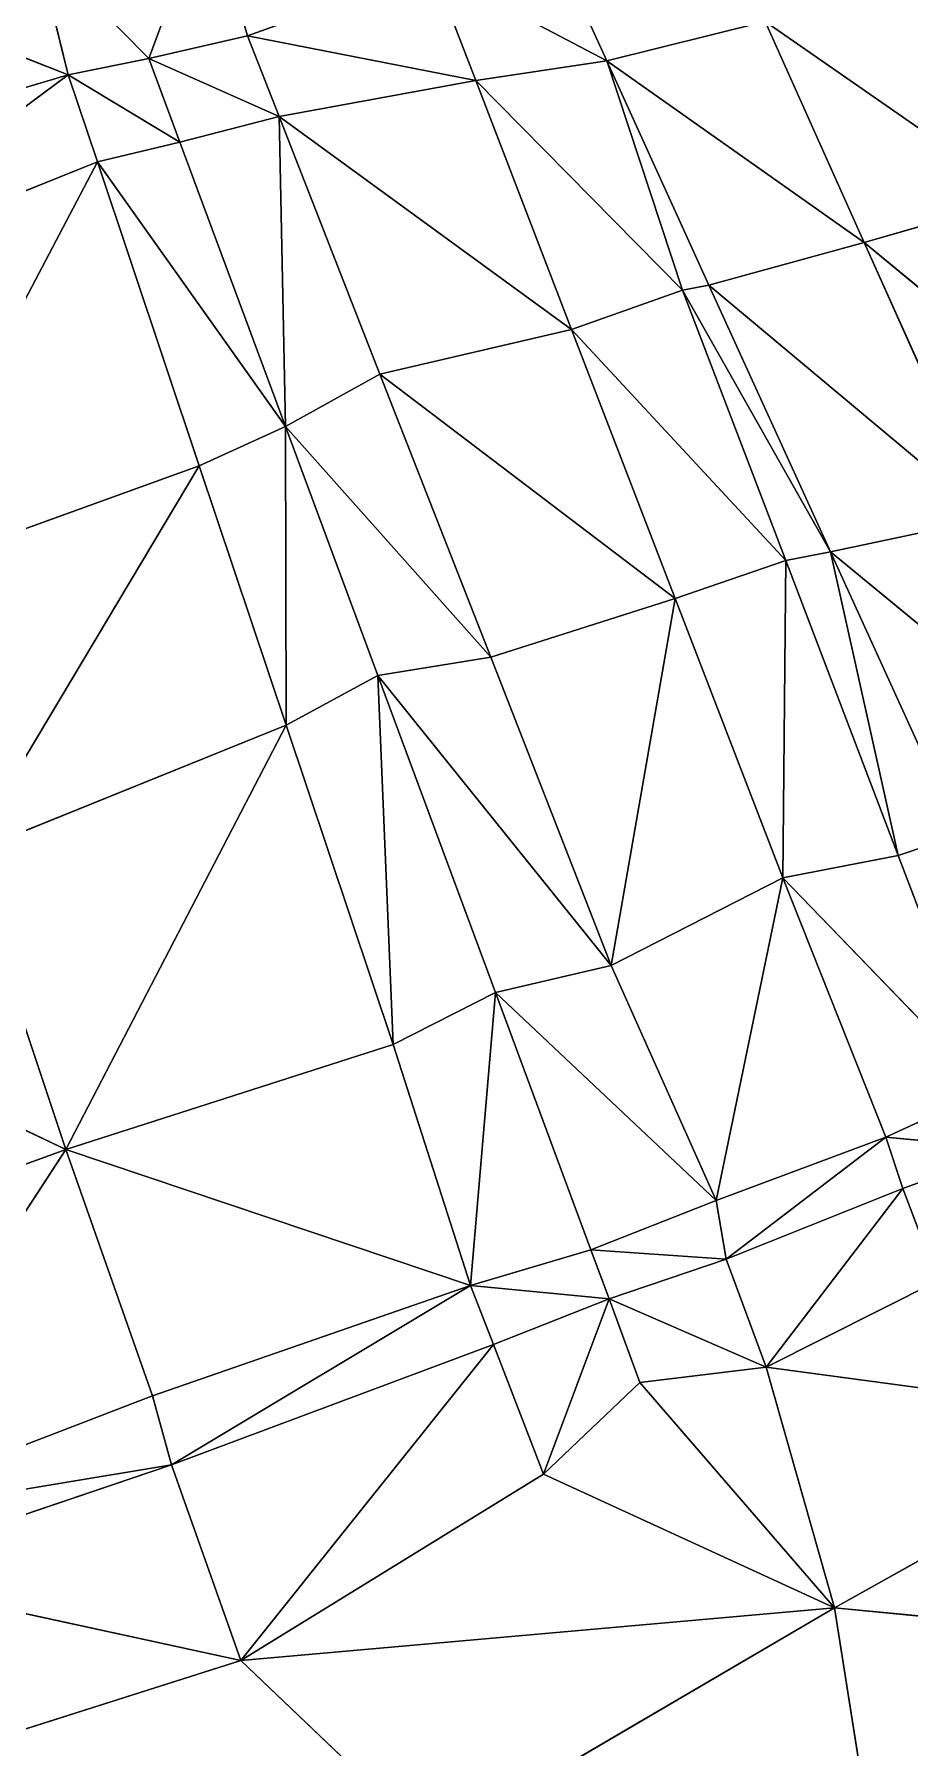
# Model space of a CAD drawing. Header units: metres. Extents: x 0 to 613718, y 0 to 269741.
# Drawn here: x 613026.8 to 613179.7, y 267275.9 to 267575.1 of the extents above; entities that cross this region are included whole.
import ezdxf

# ---------------------------------------------------------------- set-up
doc = ezdxf.new("R2010")
doc.units = ezdxf.units.M
doc.layers.get('0').update_dxf_attribs({"color": 13, "true_color": 0xff5454})

# ---------------------------------------------------------------- blocks, each defined once
blk = doc.blocks.new('Group1_1')
for p, q in [((613046.77, 267570.83, 245.71), (613057.05, 267598.57, 245.75)), ((613057.05, 267598.57, 245.75), (613064.02, 267574.76, 245.72)), ((613116.12, 267593.78, 245.75), (613126.76, 267570.42, 245.71)), ((613046.77, 267570.83, 245.71), (613027.01, 267590.87, 245.73)), ((613027.01, 267590.87, 245.73), (613032.71, 267567.98, 245.71)), ((613064.02, 267574.76, 245.72), (613096.37, 267586.4, 245.74)), ((613096.37, 267586.4, 245.74), (613103.86, 267566.98, 245.71)), ((613126.76, 267570.42, 245.71), (613096.37, 267586.4, 245.74)), ((613032.71, 267567.98, 245.71), (612998.98, 267581.18, 245.71)), ((613126.76, 267570.42, 245.71), (613154.44, 267577.26, 245.72)), ((613154.44, 267577.26, 245.72), (613198.79, 267546.5, 245.73)), ((613154.44, 267577.26, 245.72), (613171.73, 267538.71, 245.71)), ((613064.02, 267574.76, 245.72), (613046.77, 267570.83, 245.71)), ((613069.51, 267560.72, 245.7), (613064.02, 267574.76, 245.72)), ((613103.86, 267566.98, 245.71), (613064.02, 267574.76, 245.72)), ((613032.71, 267567.98, 245.71), (613046.77, 267570.83, 245.71)), ((613046.77, 267570.83, 245.71), (613069.51, 267560.72, 245.7)), ((613046.77, 267570.83, 245.71), (613052.19, 267556.23, 245.69)), ((613126.76, 267570.42, 245.71), (613103.86, 267566.98, 245.71)), ((613126.76, 267570.42, 245.71), (613144.6, 267531.27, 245.7)), ((613171.73, 267538.71, 245.71), (613126.76, 267570.42, 245.71)), ((613140.01, 267530.39, 245.7), (613126.76, 267570.42, 245.71)), ((613032.71, 267567.98, 245.71), (612975.21, 267550.92, 245.68)), ((613032.71, 267567.98, 245.71), (612982.07, 267530.42, 245.66)), ((613037.8, 267552.77, 245.68), (613032.71, 267567.98, 245.71)), ((613052.19, 267556.23, 245.69), (613032.71, 267567.98, 245.71)), ((613069.51, 267560.72, 245.7), (613103.86, 267566.98, 245.71)), ((613103.86, 267566.98, 245.71), (613140.01, 267530.39, 245.7)), ((613103.86, 267566.98, 245.71), (613120.62, 267523.5, 245.69)), ((613069.51, 267560.72, 245.7), (613052.19, 267556.23, 245.69)), ((613069.51, 267560.72, 245.7), (613087.13, 267515.72, 245.68)), ((613120.62, 267523.5, 245.69), (613069.51, 267560.72, 245.7)), ((613070.62, 267506.59, 245.67), (613069.51, 267560.72, 245.7)), ((613037.8, 267552.77, 245.68), (613052.19, 267556.23, 245.69)), ((613052.19, 267556.23, 245.69), (613070.62, 267506.59, 245.67)), ((612982.07, 267530.42, 245.66), (613037.8, 267552.77, 245.68)), ((613037.8, 267552.77, 245.68), (612999.15, 267479.36, 245.65)), ((613055.59, 267499.69, 245.67), (613037.8, 267552.77, 245.68)), ((613070.62, 267506.59, 245.67), (613037.8, 267552.77, 245.68)), ((613171.73, 267538.71, 245.71), (613198.79, 267546.5, 245.73)), ((613144.6, 267531.27, 245.7), (613171.73, 267538.71, 245.71)), ((613171.73, 267538.71, 245.71), (613193.34, 267490.51, 245.71)), ((613220.44, 267498.4, 245.73), (613171.73, 267538.71, 245.71)), ((613140.01, 267530.39, 245.7), (613144.6, 267531.27, 245.7)), ((613144.6, 267531.27, 245.7), (613193.34, 267490.51, 245.71)), ((613144.6, 267531.27, 245.7), (613165.81, 267484.71, 245.7)), ((613120.62, 267523.5, 245.69), (613140.01, 267530.39, 245.7)), ((613140.01, 267530.39, 245.7), (613165.81, 267484.71, 245.7)), ((613140.01, 267530.39, 245.7), (613158.03, 267483.17, 245.7)), ((613087.13, 267515.72, 245.68), (613120.62, 267523.5, 245.69)), ((613138.73, 267476.53, 245.69), (613120.62, 267523.5, 245.69)), ((613120.62, 267523.5, 245.69), (613158.03, 267483.17, 245.7)), ((613087.13, 267515.72, 245.68), (613070.62, 267506.59, 245.67)), ((613106.48, 267466.28, 245.68), (613087.13, 267515.72, 245.68)), ((613087.13, 267515.72, 245.68), (613138.73, 267476.53, 245.69)), ((613055.59, 267499.69, 245.67), (613070.62, 267506.59, 245.67)), ((613070.62, 267506.59, 245.67), (613106.48, 267466.28, 245.68)), ((613086.76, 267463.09, 245.68), (613070.62, 267506.59, 245.67)), ((613070.62, 267506.59, 245.67), (613070.76, 267454.4, 245.67)), ((612999.15, 267479.36, 245.65), (613055.59, 267499.69, 245.67)), ((613055.59, 267499.69, 245.67), (613015.03, 267431.92, 245.65)), ((613070.76, 267454.4, 245.67), (613055.59, 267499.69, 245.67)), ((613165.81, 267484.71, 245.7), (613193.34, 267490.51, 245.71)), ((613165.81, 267484.71, 245.7), (613158.03, 267483.17, 245.7)), ((613165.81, 267484.71, 245.7), (613188.34, 267435.26, 245.72)), ((613213.57, 267445.39, 245.72), (613165.81, 267484.71, 245.7)), ((613177.68, 267431.69, 245.72), (613165.81, 267484.71, 245.7)), ((613158.03, 267483.17, 245.7), (613138.73, 267476.53, 245.69)), ((613158.03, 267483.17, 245.7), (613157.52, 267427.78, 245.71)), ((613158.03, 267483.17, 245.7), (613177.68, 267431.69, 245.72)), ((613138.73, 267476.53, 245.69), (613106.48, 267466.28, 245.68)), ((613138.73, 267476.53, 245.69), (613127.54, 267412.45, 245.71)), ((613157.52, 267427.78, 245.71), (613138.73, 267476.53, 245.69)), ((613106.48, 267466.28, 245.68), (613086.76, 267463.09, 245.68)), ((613127.54, 267412.45, 245.71), (613106.48, 267466.28, 245.68)), ((613070.76, 267454.4, 245.67), (613086.76, 267463.09, 245.68)), ((613107.32, 267407.72, 245.7), (613086.76, 267463.09, 245.68)), ((613086.76, 267463.09, 245.68), (613089.44, 267398.68, 245.71)), ((613086.76, 267463.09, 245.68), (613127.54, 267412.45, 245.71)), ((613070.76, 267454.4, 245.67), (613015.03, 267431.92, 245.65)), ((613032.29, 267380.34, 245.7), (613070.76, 267454.4, 245.67)), ((613070.76, 267454.4, 245.67), (613089.44, 267398.68, 245.71)), ((613188.34, 267435.26, 245.72), (613177.68, 267431.69, 245.72)), ((613015.03, 267431.92, 245.65), (613032.29, 267380.34, 245.7)), ((613177.68, 267431.69, 245.72), (613157.52, 267427.78, 245.71)), ((613193.32, 267390.71, 245.83), (613177.68, 267431.69, 245.72)), ((613127.54, 267412.45, 245.71), (613157.52, 267427.78, 245.71)), ((613157.52, 267427.78, 245.71), (613145.89, 267371.4, 245.82)), ((613175.5, 267382.5, 245.83), (613157.52, 267427.78, 245.71)), ((613157.52, 267427.78, 245.71), (613193.32, 267390.71, 245.83)), ((613032.29, 267380.34, 245.7), (612957.37, 267415.85, 245.64)), ((613127.54, 267412.45, 245.71), (613107.32, 267407.72, 245.7)), ((613145.89, 267371.4, 245.82), (613127.54, 267412.45, 245.71)), ((613089.44, 267398.68, 245.71), (613107.32, 267407.72, 245.7)), ((613107.32, 267407.72, 245.7), (613102.95, 267356.59, 245.83)), ((613123.99, 267362.81, 245.83), (613107.32, 267407.72, 245.7)), ((613107.32, 267407.72, 245.7), (613145.89, 267371.4, 245.82)), ((613032.29, 267380.34, 245.7), (613089.44, 267398.68, 245.71)), ((613102.95, 267356.59, 245.83), (613089.44, 267398.68, 245.71)), ((613175.5, 267382.5, 245.83), (613193.32, 267390.71, 245.83)), ((613145.89, 267371.4, 245.82), (613175.5, 267382.5, 245.83)), ((613175.5, 267382.5, 245.83), (613147.61, 267361.19, 245.93)), ((613178.45, 267373.5, 245.94), (613175.5, 267382.5, 245.83)), ((613197.26, 267380.4, 245.96), (613175.5, 267382.5, 245.83)), ((612976.01, 267359.9, 245.71), (613032.29, 267380.34, 245.7)), ((613032.29, 267380.34, 245.7), (612989.69, 267315.14, 245.84)), ((613047.44, 267337.35, 245.83), (613032.29, 267380.34, 245.7)), ((613102.95, 267356.59, 245.83), (613032.29, 267380.34, 245.7)), ((613197.26, 267380.4, 245.96), (613178.45, 267373.5, 245.94)), ((613178.45, 267373.5, 245.94), (613147.61, 267361.19, 245.93)), ((613178.45, 267373.5, 245.94), (613154.57, 267342.3, 246.12)), ((613184.61, 267357.41, 246.13), (613178.45, 267373.5, 245.94)), ((613145.89, 267371.4, 245.82), (613123.99, 267362.81, 245.83)), ((613147.61, 267361.19, 245.93), (613145.89, 267371.4, 245.82)), ((613102.95, 267356.59, 245.83), (613123.99, 267362.81, 245.83)), ((613123.99, 267362.81, 245.83), (613147.61, 267361.19, 245.93)), ((613127.16, 267354.28, 245.92), (613123.99, 267362.81, 245.83)), ((613147.61, 267361.19, 245.93), (613127.16, 267354.28, 245.92)), ((613154.57, 267342.3, 246.12), (613147.61, 267361.19, 245.93)), ((613102.95, 267356.59, 245.83), (613047.44, 267337.35, 245.83)), ((613102.95, 267356.59, 245.83), (613050.71, 267325.26, 245.92)), ((613107, 267346.27, 245.93), (613102.95, 267356.59, 245.83)), ((613102.95, 267356.59, 245.83), (613127.16, 267354.28, 245.92)), ((613154.57, 267342.3, 246.12), (613184.61, 267357.41, 246.13)), ((613107, 267346.27, 245.93), (613127.16, 267354.28, 245.92)), ((613127.16, 267354.28, 245.92), (613115.7, 267323.67, 246.12)), ((613127.16, 267354.28, 245.92), (613154.57, 267342.3, 246.12)), ((613127.16, 267354.28, 245.92), (613132.53, 267339.67, 246.06)), ((613050.71, 267325.26, 245.92), (613107, 267346.27, 245.93)), ((613107, 267346.27, 245.93), (613062.85, 267291.11, 246.13)), ((613115.7, 267323.67, 246.12), (613107, 267346.27, 245.93)), ((613132.53, 267339.67, 246.06), (613154.57, 267342.3, 246.12)), ((613154.57, 267342.3, 246.12), (613166.56, 267300.33, 246.46)), ((613224.82, 267332.88, 246.56), (613154.57, 267342.3, 246.12)), ((613047.44, 267337.35, 245.83), (612989.69, 267315.14, 245.84)), ((613050.71, 267325.26, 245.92), (613047.44, 267337.35, 245.83)), ((613132.53, 267339.67, 246.06), (613115.7, 267323.67, 246.12)), ((613166.56, 267300.33, 246.46), (613132.53, 267339.67, 246.06)), ((613166.56, 267300.33, 246.46), (613224.82, 267332.88, 246.56)), ((613050.71, 267325.26, 245.92), (612989.69, 267315.14, 245.84)), ((612993.93, 267306.08, 245.9), (613050.71, 267325.26, 245.92)), ((613062.85, 267291.11, 246.13), (613050.71, 267325.26, 245.92)), ((613115.7, 267323.67, 246.12), (613062.85, 267291.11, 246.13)), ((613166.56, 267300.33, 246.46), (613115.7, 267323.67, 246.12)), ((613062.85, 267291.11, 246.13), (612993.93, 267306.08, 245.9)), ((613062.85, 267291.11, 246.13), (613166.56, 267300.33, 246.46)), ((613096.32, 267259.21, 246.4), (613166.56, 267300.33, 246.46)), ((613166.56, 267300.33, 246.46), (613175.29, 267245, 246.79)), ((613288.73, 267288.38, 247.2), (613166.56, 267300.33, 246.46)), ((613062.85, 267291.11, 246.13), (613005.49, 267272.89, 246.08)), ((613096.32, 267259.21, 246.4), (613062.85, 267291.11, 246.13))]:
    blk.add_line(p, q)
mesh = blk.add_polyface()
corners = [(613057.05, 267598.57, 245.75), (613027.01, 267590.87, 245.73), (613046.77, 267570.83, 245.71)]
mesh.append_faces([[corners[k] for k in face] for face in [(0, 1, 2)]])
mesh = blk.add_polyface()
corners = [(613064.02, 267574.76, 245.72), (613057.05, 267598.57, 245.75), (613046.77, 267570.83, 245.71)]
mesh.append_faces([[corners[k] for k in face] for face in [(0, 1, 2)]])
mesh = blk.add_polyface()
corners = [(613096.37, 267586.4, 245.74), (613057.05, 267598.57, 245.75), (613064.02, 267574.76, 245.72)]
mesh.append_faces([[corners[k] for k in face] for face in [(0, 1, 2)]])
mesh = blk.add_polyface()
corners = [(613126.76, 267570.42, 245.71), (613116.12, 267593.78, 245.75), (613096.37, 267586.4, 245.74)]
mesh.append_faces([[corners[k] for k in face] for face in [(0, 1, 2)]])
mesh = blk.add_polyface()
corners = [(613154.44, 267577.26, 245.72), (613116.12, 267593.78, 245.75), (613126.76, 267570.42, 245.71)]
mesh.append_faces([[corners[k] for k in face] for face in [(0, 1, 2)]])
mesh = blk.add_polyface()
corners = [(613032.71, 267567.98, 245.71), (613027.01, 267590.87, 245.73), (612998.98, 267581.18, 245.71)]
mesh.append_faces([[corners[k] for k in face] for face in [(0, 1, 2)]])
mesh = blk.add_polyface()
corners = [(613046.77, 267570.83, 245.71), (613027.01, 267590.87, 245.73), (613032.71, 267567.98, 245.71)]
mesh.append_faces([[corners[k] for k in face] for face in [(0, 1, 2)]])
mesh = blk.add_polyface()
corners = [(613103.86, 267566.98, 245.71), (613096.37, 267586.4, 245.74), (613064.02, 267574.76, 245.72)]
mesh.append_faces([[corners[k] for k in face] for face in [(0, 1, 2)]])
mesh = blk.add_polyface()
corners = [(613126.76, 267570.42, 245.71), (613096.37, 267586.4, 245.74), (613103.86, 267566.98, 245.71)]
mesh.append_faces([[corners[k] for k in face] for face in [(0, 1, 2)]])
mesh = blk.add_polyface()
corners = [(613198.79, 267546.5, 245.73), (613180.9, 267586.26, 245.72), (613154.44, 267577.26, 245.72)]
mesh.append_faces([[corners[k] for k in face] for face in [(0, 1, 2)]])
mesh = blk.add_polyface()
corners = [(613032.71, 267567.98, 245.71), (612998.98, 267581.18, 245.71), (612975.21, 267550.92, 245.68)]
mesh.append_faces([[corners[k] for k in face] for face in [(0, 1, 2)]])
mesh = blk.add_polyface()
corners = [(613171.73, 267538.71, 245.71), (613154.44, 267577.26, 245.72), (613126.76, 267570.42, 245.71)]
mesh.append_faces([[corners[k] for k in face] for face in [(0, 1, 2)]])
mesh = blk.add_polyface()
corners = [(613198.79, 267546.5, 245.73), (613154.44, 267577.26, 245.72), (613171.73, 267538.71, 245.71)]
mesh.append_faces([[corners[k] for k in face] for face in [(0, 1, 2)]])
mesh = blk.add_polyface()
corners = [(613069.51, 267560.72, 245.7), (613064.02, 267574.76, 245.72), (613046.77, 267570.83, 245.71)]
mesh.append_faces([[corners[k] for k in face] for face in [(0, 1, 2)]])
mesh = blk.add_polyface()
corners = [(613103.86, 267566.98, 245.71), (613064.02, 267574.76, 245.72), (613069.51, 267560.72, 245.7)]
mesh.append_faces([[corners[k] for k in face] for face in [(0, 1, 2)]])
mesh = blk.add_polyface()
corners = [(613052.19, 267556.23, 245.69), (613046.77, 267570.83, 245.71), (613032.71, 267567.98, 245.71)]
mesh.append_faces([[corners[k] for k in face] for face in [(0, 1, 2)]])
mesh = blk.add_polyface()
corners = [(613069.51, 267560.72, 245.7), (613046.77, 267570.83, 245.71), (613052.19, 267556.23, 245.69)]
mesh.append_faces([[corners[k] for k in face] for face in [(0, 1, 2)]])
mesh = blk.add_polyface()
corners = [(613140.01, 267530.39, 245.7), (613126.76, 267570.42, 245.71), (613103.86, 267566.98, 245.71)]
mesh.append_faces([[corners[k] for k in face] for face in [(0, 1, 2)]])
mesh = blk.add_polyface()
corners = [(613171.73, 267538.71, 245.71), (613126.76, 267570.42, 245.71), (613144.6, 267531.27, 245.7)]
mesh.append_faces([[corners[k] for k in face] for face in [(0, 1, 2)]])
mesh = blk.add_polyface()
corners = [(613144.6, 267531.27, 245.7), (613126.76, 267570.42, 245.71), (613140.01, 267530.39, 245.7)]
mesh.append_faces([[corners[k] for k in face] for face in [(0, 1, 2)]])
mesh = blk.add_polyface()
corners = [(613032.71, 267567.98, 245.71), (612975.21, 267550.92, 245.68), (612982.07, 267530.42, 245.66)]
mesh.append_faces([[corners[k] for k in face] for face in [(0, 1, 2)]])
mesh = blk.add_polyface()
corners = [(613037.8, 267552.77, 245.68), (613032.71, 267567.98, 245.71), (612982.07, 267530.42, 245.66)]
mesh.append_faces([[corners[k] for k in face] for face in [(0, 1, 2)]])
mesh = blk.add_polyface()
corners = [(613052.19, 267556.23, 245.69), (613032.71, 267567.98, 245.71), (613037.8, 267552.77, 245.68)]
mesh.append_faces([[corners[k] for k in face] for face in [(0, 1, 2)]])
mesh = blk.add_polyface()
corners = [(613120.62, 267523.5, 245.69), (613103.86, 267566.98, 245.71), (613069.51, 267560.72, 245.7)]
mesh.append_faces([[corners[k] for k in face] for face in [(0, 1, 2)]])
mesh = blk.add_polyface()
corners = [(613140.01, 267530.39, 245.7), (613103.86, 267566.98, 245.71), (613120.62, 267523.5, 245.69)]
mesh.append_faces([[corners[k] for k in face] for face in [(0, 1, 2)]])
mesh = blk.add_polyface()
corners = [(613070.62, 267506.59, 245.67), (613069.51, 267560.72, 245.7), (613052.19, 267556.23, 245.69)]
mesh.append_faces([[corners[k] for k in face] for face in [(0, 1, 2)]])
mesh = blk.add_polyface()
corners = [(613120.62, 267523.5, 245.69), (613069.51, 267560.72, 245.7), (613087.13, 267515.72, 245.68)]
mesh.append_faces([[corners[k] for k in face] for face in [(0, 1, 2)]])
mesh = blk.add_polyface()
corners = [(613087.13, 267515.72, 245.68), (613069.51, 267560.72, 245.7), (613070.62, 267506.59, 245.67)]
mesh.append_faces([[corners[k] for k in face] for face in [(0, 1, 2)]])
mesh = blk.add_polyface()
corners = [(613070.62, 267506.59, 245.67), (613052.19, 267556.23, 245.69), (613037.8, 267552.77, 245.68)]
mesh.append_faces([[corners[k] for k in face] for face in [(0, 1, 2)]])
mesh = blk.add_polyface()
corners = [(613037.8, 267552.77, 245.68), (612982.07, 267530.42, 245.66), (612999.15, 267479.36, 245.65)]
mesh.append_faces([[corners[k] for k in face] for face in [(0, 1, 2)]])
mesh = blk.add_polyface()
corners = [(613055.59, 267499.69, 245.67), (613037.8, 267552.77, 245.68), (612999.15, 267479.36, 245.65)]
mesh.append_faces([[corners[k] for k in face] for face in [(0, 1, 2)]])
mesh = blk.add_polyface()
corners = [(613070.62, 267506.59, 245.67), (613037.8, 267552.77, 245.68), (613055.59, 267499.69, 245.67)]
mesh.append_faces([[corners[k] for k in face] for face in [(0, 1, 2)]])
mesh = blk.add_polyface()
corners = [(613220.44, 267498.4, 245.73), (613198.79, 267546.5, 245.73), (613171.73, 267538.71, 245.71)]
mesh.append_faces([[corners[k] for k in face] for face in [(0, 1, 2)]])
mesh = blk.add_polyface()
corners = [(613193.34, 267490.51, 245.71), (613171.73, 267538.71, 245.71), (613144.6, 267531.27, 245.7)]
mesh.append_faces([[corners[k] for k in face] for face in [(0, 1, 2)]])
mesh = blk.add_polyface()
corners = [(613220.44, 267498.4, 245.73), (613171.73, 267538.71, 245.71), (613193.34, 267490.51, 245.71)]
mesh.append_faces([[corners[k] for k in face] for face in [(0, 1, 2)]])
mesh = blk.add_polyface()
corners = [(613165.81, 267484.71, 245.7), (613144.6, 267531.27, 245.7), (613140.01, 267530.39, 245.7)]
mesh.append_faces([[corners[k] for k in face] for face in [(0, 1, 2)]])
mesh = blk.add_polyface()
corners = [(613193.34, 267490.51, 245.71), (613144.6, 267531.27, 245.7), (613165.81, 267484.71, 245.7)]
mesh.append_faces([[corners[k] for k in face] for face in [(0, 1, 2)]])
mesh = blk.add_polyface()
corners = [(613158.03, 267483.17, 245.7), (613140.01, 267530.39, 245.7), (613120.62, 267523.5, 245.69)]
mesh.append_faces([[corners[k] for k in face] for face in [(0, 1, 2)]])
mesh = blk.add_polyface()
corners = [(613165.81, 267484.71, 245.7), (613140.01, 267530.39, 245.7), (613158.03, 267483.17, 245.7)]
mesh.append_faces([[corners[k] for k in face] for face in [(0, 1, 2)]])
mesh = blk.add_polyface()
corners = [(613138.73, 267476.53, 245.69), (613120.62, 267523.5, 245.69), (613087.13, 267515.72, 245.68)]
mesh.append_faces([[corners[k] for k in face] for face in [(0, 1, 2)]])
mesh = blk.add_polyface()
corners = [(613158.03, 267483.17, 245.7), (613120.62, 267523.5, 245.69), (613138.73, 267476.53, 245.69)]
mesh.append_faces([[corners[k] for k in face] for face in [(0, 1, 2)]])
mesh = blk.add_polyface()
corners = [(613106.48, 267466.28, 245.68), (613087.13, 267515.72, 245.68), (613070.62, 267506.59, 245.67)]
mesh.append_faces([[corners[k] for k in face] for face in [(0, 1, 2)]])
mesh = blk.add_polyface()
corners = [(613138.73, 267476.53, 245.69), (613087.13, 267515.72, 245.68), (613106.48, 267466.28, 245.68)]
mesh.append_faces([[corners[k] for k in face] for face in [(0, 1, 2)]])
mesh = blk.add_polyface()
corners = [(613070.76, 267454.4, 245.67), (613070.62, 267506.59, 245.67), (613055.59, 267499.69, 245.67)]
mesh.append_faces([[corners[k] for k in face] for face in [(0, 1, 2)]])
mesh = blk.add_polyface()
corners = [(613086.76, 267463.09, 245.68), (613070.62, 267506.59, 245.67), (613070.76, 267454.4, 245.67)]
mesh.append_faces([[corners[k] for k in face] for face in [(0, 1, 2)]])
mesh = blk.add_polyface()
corners = [(613106.48, 267466.28, 245.68), (613070.62, 267506.59, 245.67), (613086.76, 267463.09, 245.68)]
mesh.append_faces([[corners[k] for k in face] for face in [(0, 1, 2)]])
mesh = blk.add_polyface()
corners = [(613055.59, 267499.69, 245.67), (612999.15, 267479.36, 245.65), (613015.03, 267431.92, 245.65)]
mesh.append_faces([[corners[k] for k in face] for face in [(0, 1, 2)]])
mesh = blk.add_polyface()
corners = [(613070.76, 267454.4, 245.67), (613055.59, 267499.69, 245.67), (613015.03, 267431.92, 245.65)]
mesh.append_faces([[corners[k] for k in face] for face in [(0, 1, 2)]])
mesh = blk.add_polyface()
corners = [(613213.57, 267445.39, 245.72), (613193.34, 267490.51, 245.71), (613165.81, 267484.71, 245.7)]
mesh.append_faces([[corners[k] for k in face] for face in [(0, 1, 2)]])
mesh = blk.add_polyface()
corners = [(613177.68, 267431.69, 245.72), (613165.81, 267484.71, 245.7), (613158.03, 267483.17, 245.7)]
mesh.append_faces([[corners[k] for k in face] for face in [(0, 1, 2)]])
mesh = blk.add_polyface()
corners = [(613213.57, 267445.39, 245.72), (613165.81, 267484.71, 245.7), (613188.34, 267435.26, 245.72)]
mesh.append_faces([[corners[k] for k in face] for face in [(0, 1, 2)]])
mesh = blk.add_polyface()
corners = [(613188.34, 267435.26, 245.72), (613165.81, 267484.71, 245.7), (613177.68, 267431.69, 245.72)]
mesh.append_faces([[corners[k] for k in face] for face in [(0, 1, 2)]])
mesh = blk.add_polyface()
corners = [(613158.03, 267483.17, 245.7), (613138.73, 267476.53, 245.69), (613157.52, 267427.78, 245.71)]
mesh.append_faces([[corners[k] for k in face] for face in [(0, 1, 2)]])
mesh = blk.add_polyface()
corners = [(613177.68, 267431.69, 245.72), (613158.03, 267483.17, 245.7), (613157.52, 267427.78, 245.71)]
mesh.append_faces([[corners[k] for k in face] for face in [(0, 1, 2)]])
mesh = blk.add_polyface()
corners = [(613138.73, 267476.53, 245.69), (613106.48, 267466.28, 245.68), (613127.54, 267412.45, 245.71)]
mesh.append_faces([[corners[k] for k in face] for face in [(0, 1, 2)]])
mesh = blk.add_polyface()
corners = [(613157.52, 267427.78, 245.71), (613138.73, 267476.53, 245.69), (613127.54, 267412.45, 245.71)]
mesh.append_faces([[corners[k] for k in face] for face in [(0, 1, 2)]])
mesh = blk.add_polyface()
corners = [(613127.54, 267412.45, 245.71), (613106.48, 267466.28, 245.68), (613086.76, 267463.09, 245.68)]
mesh.append_faces([[corners[k] for k in face] for face in [(0, 1, 2)]])
mesh = blk.add_polyface()
corners = [(613089.44, 267398.68, 245.71), (613086.76, 267463.09, 245.68), (613070.76, 267454.4, 245.67)]
mesh.append_faces([[corners[k] for k in face] for face in [(0, 1, 2)]])
mesh = blk.add_polyface()
corners = [(613107.32, 267407.72, 245.7), (613086.76, 267463.09, 245.68), (613089.44, 267398.68, 245.71)]
mesh.append_faces([[corners[k] for k in face] for face in [(0, 1, 2)]])
mesh = blk.add_polyface()
corners = [(613127.54, 267412.45, 245.71), (613086.76, 267463.09, 245.68), (613107.32, 267407.72, 245.7)]
mesh.append_faces([[corners[k] for k in face] for face in [(0, 1, 2)]])
mesh = blk.add_polyface()
corners = [(613070.76, 267454.4, 245.67), (613015.03, 267431.92, 245.65), (613032.29, 267380.34, 245.7)]
mesh.append_faces([[corners[k] for k in face] for face in [(0, 1, 2)]])
mesh = blk.add_polyface()
corners = [(613089.44, 267398.68, 245.71), (613070.76, 267454.4, 245.67), (613032.29, 267380.34, 245.7)]
mesh.append_faces([[corners[k] for k in face] for face in [(0, 1, 2)]])
mesh = blk.add_polyface()
corners = [(613193.32, 267390.71, 245.83), (613188.34, 267435.26, 245.72), (613177.68, 267431.69, 245.72)]
mesh.append_faces([[corners[k] for k in face] for face in [(0, 1, 2)]])
mesh = blk.add_polyface()
corners = [(613032.29, 267380.34, 245.7), (613015.03, 267431.92, 245.65), (612957.37, 267415.85, 245.64)]
mesh.append_faces([[corners[k] for k in face] for face in [(0, 1, 2)]])
mesh = blk.add_polyface()
corners = [(613193.32, 267390.71, 245.83), (613177.68, 267431.69, 245.72), (613157.52, 267427.78, 245.71)]
mesh.append_faces([[corners[k] for k in face] for face in [(0, 1, 2)]])
mesh = blk.add_polyface()
corners = [(613157.52, 267427.78, 245.71), (613127.54, 267412.45, 245.71), (613145.89, 267371.4, 245.82)]
mesh.append_faces([[corners[k] for k in face] for face in [(0, 1, 2)]])
mesh = blk.add_polyface()
corners = [(613175.5, 267382.5, 245.83), (613157.52, 267427.78, 245.71), (613145.89, 267371.4, 245.82)]
mesh.append_faces([[corners[k] for k in face] for face in [(0, 1, 2)]])
mesh = blk.add_polyface()
corners = [(613193.32, 267390.71, 245.83), (613157.52, 267427.78, 245.71), (613175.5, 267382.5, 245.83)]
mesh.append_faces([[corners[k] for k in face] for face in [(0, 1, 2)]])
mesh = blk.add_polyface()
corners = [(613032.29, 267380.34, 245.7), (612957.37, 267415.85, 245.64), (612976.01, 267359.9, 245.71)]
mesh.append_faces([[corners[k] for k in face] for face in [(0, 1, 2)]])
mesh = blk.add_polyface()
corners = [(613145.89, 267371.4, 245.82), (613127.54, 267412.45, 245.71), (613107.32, 267407.72, 245.7)]
mesh.append_faces([[corners[k] for k in face] for face in [(0, 1, 2)]])
mesh = blk.add_polyface()
corners = [(613107.32, 267407.72, 245.7), (613089.44, 267398.68, 245.71), (613102.95, 267356.59, 245.83)]
mesh.append_faces([[corners[k] for k in face] for face in [(0, 1, 2)]])
mesh = blk.add_polyface()
corners = [(613123.99, 267362.81, 245.83), (613107.32, 267407.72, 245.7), (613102.95, 267356.59, 245.83)]
mesh.append_faces([[corners[k] for k in face] for face in [(0, 1, 2)]])
mesh = blk.add_polyface()
corners = [(613145.89, 267371.4, 245.82), (613107.32, 267407.72, 245.7), (613123.99, 267362.81, 245.83)]
mesh.append_faces([[corners[k] for k in face] for face in [(0, 1, 2)]])
mesh = blk.add_polyface()
corners = [(613102.95, 267356.59, 245.83), (613089.44, 267398.68, 245.71), (613032.29, 267380.34, 245.7)]
mesh.append_faces([[corners[k] for k in face] for face in [(0, 1, 2)]])
mesh = blk.add_polyface()
corners = [(613197.26, 267380.4, 245.96), (613193.32, 267390.71, 245.83), (613175.5, 267382.5, 245.83)]
mesh.append_faces([[corners[k] for k in face] for face in [(0, 1, 2)]])
mesh = blk.add_polyface()
corners = [(613175.5, 267382.5, 245.83), (613145.89, 267371.4, 245.82), (613147.61, 267361.19, 245.93)]
mesh.append_faces([[corners[k] for k in face] for face in [(0, 1, 2)]])
mesh = blk.add_polyface()
corners = [(613178.45, 267373.5, 245.94), (613175.5, 267382.5, 245.83), (613147.61, 267361.19, 245.93)]
mesh.append_faces([[corners[k] for k in face] for face in [(0, 1, 2)]])
mesh = blk.add_polyface()
corners = [(613197.26, 267380.4, 245.96), (613175.5, 267382.5, 245.83), (613178.45, 267373.5, 245.94)]
mesh.append_faces([[corners[k] for k in face] for face in [(0, 1, 2)]])
mesh = blk.add_polyface()
corners = [(613032.29, 267380.34, 245.7), (612976.01, 267359.9, 245.71), (612989.69, 267315.14, 245.84)]
mesh.append_faces([[corners[k] for k in face] for face in [(0, 1, 2)]])
mesh = blk.add_polyface()
corners = [(613047.44, 267337.35, 245.83), (613032.29, 267380.34, 245.7), (612989.69, 267315.14, 245.84)]
mesh.append_faces([[corners[k] for k in face] for face in [(0, 1, 2)]])
mesh = blk.add_polyface()
corners = [(613102.95, 267356.59, 245.83), (613032.29, 267380.34, 245.7), (613047.44, 267337.35, 245.83)]
mesh.append_faces([[corners[k] for k in face] for face in [(0, 1, 2)]])
mesh = blk.add_polyface()
corners = [(613197.26, 267380.4, 245.96), (613178.45, 267373.5, 245.94), (613184.61, 267357.41, 246.13)]
mesh.append_faces([[corners[k] for k in face] for face in [(0, 1, 2)]])
mesh = blk.add_polyface()
corners = [(613178.45, 267373.5, 245.94), (613147.61, 267361.19, 245.93), (613154.57, 267342.3, 246.12)]
mesh.append_faces([[corners[k] for k in face] for face in [(0, 1, 2)]])
mesh = blk.add_polyface()
corners = [(613184.61, 267357.41, 246.13), (613178.45, 267373.5, 245.94), (613154.57, 267342.3, 246.12)]
mesh.append_faces([[corners[k] for k in face] for face in [(0, 1, 2)]])
mesh = blk.add_polyface()
corners = [(613147.61, 267361.19, 245.93), (613145.89, 267371.4, 245.82), (613123.99, 267362.81, 245.83)]
mesh.append_faces([[corners[k] for k in face] for face in [(0, 1, 2)]])
mesh = blk.add_polyface()
corners = [(613127.16, 267354.28, 245.92), (613123.99, 267362.81, 245.83), (613102.95, 267356.59, 245.83)]
mesh.append_faces([[corners[k] for k in face] for face in [(0, 1, 2)]])
mesh = blk.add_polyface()
corners = [(613147.61, 267361.19, 245.93), (613123.99, 267362.81, 245.83), (613127.16, 267354.28, 245.92)]
mesh.append_faces([[corners[k] for k in face] for face in [(0, 1, 2)]])
mesh = blk.add_polyface()
corners = [(613154.57, 267342.3, 246.12), (613147.61, 267361.19, 245.93), (613127.16, 267354.28, 245.92)]
mesh.append_faces([[corners[k] for k in face] for face in [(0, 1, 2)]])
mesh = blk.add_polyface()
corners = [(613102.95, 267356.59, 245.83), (613047.44, 267337.35, 245.83), (613050.71, 267325.26, 245.92)]
mesh.append_faces([[corners[k] for k in face] for face in [(0, 1, 2)]])
mesh = blk.add_polyface()
corners = [(613107, 267346.27, 245.93), (613102.95, 267356.59, 245.83), (613050.71, 267325.26, 245.92)]
mesh.append_faces([[corners[k] for k in face] for face in [(0, 1, 2)]])
mesh = blk.add_polyface()
corners = [(613127.16, 267354.28, 245.92), (613102.95, 267356.59, 245.83), (613107, 267346.27, 245.93)]
mesh.append_faces([[corners[k] for k in face] for face in [(0, 1, 2)]])
mesh = blk.add_polyface()
corners = [(613224.82, 267332.88, 246.56), (613184.61, 267357.41, 246.13), (613154.57, 267342.3, 246.12)]
mesh.append_faces([[corners[k] for k in face] for face in [(0, 1, 2)]])
mesh = blk.add_polyface()
corners = [(613127.16, 267354.28, 245.92), (613107, 267346.27, 245.93), (613115.7, 267323.67, 246.12)]
mesh.append_faces([[corners[k] for k in face] for face in [(0, 1, 2)]])
mesh = blk.add_polyface()
corners = [(613132.53, 267339.67, 246.06), (613127.16, 267354.28, 245.92), (613115.7, 267323.67, 246.12)]
mesh.append_faces([[corners[k] for k in face] for face in [(0, 1, 2)]])
mesh = blk.add_polyface()
corners = [(613154.57, 267342.3, 246.12), (613127.16, 267354.28, 245.92), (613132.53, 267339.67, 246.06)]
mesh.append_faces([[corners[k] for k in face] for face in [(0, 1, 2)]])
mesh = blk.add_polyface()
corners = [(613107, 267346.27, 245.93), (613050.71, 267325.26, 245.92), (613062.85, 267291.11, 246.13)]
mesh.append_faces([[corners[k] for k in face] for face in [(0, 1, 2)]])
mesh = blk.add_polyface()
corners = [(613115.7, 267323.67, 246.12), (613107, 267346.27, 245.93), (613062.85, 267291.11, 246.13)]
mesh.append_faces([[corners[k] for k in face] for face in [(0, 1, 2)]])
mesh = blk.add_polyface()
corners = [(613166.56, 267300.33, 246.46), (613154.57, 267342.3, 246.12), (613132.53, 267339.67, 246.06)]
mesh.append_faces([[corners[k] for k in face] for face in [(0, 1, 2)]])
mesh = blk.add_polyface()
corners = [(613224.82, 267332.88, 246.56), (613154.57, 267342.3, 246.12), (613166.56, 267300.33, 246.46)]
mesh.append_faces([[corners[k] for k in face] for face in [(0, 1, 2)]])
mesh = blk.add_polyface()
corners = [(613050.71, 267325.26, 245.92), (613047.44, 267337.35, 245.83), (612989.69, 267315.14, 245.84)]
mesh.append_faces([[corners[k] for k in face] for face in [(0, 1, 2)]])
mesh = blk.add_polyface()
corners = [(613166.56, 267300.33, 246.46), (613132.53, 267339.67, 246.06), (613115.7, 267323.67, 246.12)]
mesh.append_faces([[corners[k] for k in face] for face in [(0, 1, 2)]])
mesh = blk.add_polyface()
corners = [(613288.73, 267288.38, 247.2), (613224.82, 267332.88, 246.56), (613166.56, 267300.33, 246.46)]
mesh.append_faces([[corners[k] for k in face] for face in [(0, 1, 2)]])
mesh = blk.add_polyface()
corners = [(613050.71, 267325.26, 245.92), (612989.69, 267315.14, 245.84), (612993.93, 267306.08, 245.9)]
mesh.append_faces([[corners[k] for k in face] for face in [(0, 1, 2)]])
mesh = blk.add_polyface()
corners = [(613062.85, 267291.11, 246.13), (613050.71, 267325.26, 245.92), (612993.93, 267306.08, 245.9)]
mesh.append_faces([[corners[k] for k in face] for face in [(0, 1, 2)]])
mesh = blk.add_polyface()
corners = [(613166.56, 267300.33, 246.46), (613115.7, 267323.67, 246.12), (613062.85, 267291.11, 246.13)]
mesh.append_faces([[corners[k] for k in face] for face in [(0, 1, 2)]])
mesh = blk.add_polyface()
corners = [(613062.85, 267291.11, 246.13), (612993.93, 267306.08, 245.9), (613005.49, 267272.89, 246.08)]
mesh.append_faces([[corners[k] for k in face] for face in [(0, 1, 2)]])
mesh = blk.add_polyface()
corners = [(613166.56, 267300.33, 246.46), (613062.85, 267291.11, 246.13), (613096.32, 267259.21, 246.4)]
mesh.append_faces([[corners[k] for k in face] for face in [(0, 1, 2)]])
mesh = blk.add_polyface()
corners = [(613175.29, 267245, 246.79), (613166.56, 267300.33, 246.46), (613096.32, 267259.21, 246.4)]
mesh.append_faces([[corners[k] for k in face] for face in [(0, 1, 2)]])
mesh = blk.add_polyface()
corners = [(613288.73, 267288.38, 247.2), (613166.56, 267300.33, 246.46), (613175.29, 267245, 246.79)]
mesh.append_faces([[corners[k] for k in face] for face in [(0, 1, 2)]])
mesh = blk.add_polyface()
corners = [(613096.32, 267259.21, 246.4), (613062.85, 267291.11, 246.13), (613005.49, 267272.89, 246.08)]
mesh.append_faces([[corners[k] for k in face] for face in [(0, 1, 2)]])
mesh = blk.add_polyface()
corners = [(613288.73, 267288.38, 247.2), (613175.29, 267245, 246.79), (613279.97, 267092.44, 247.99)]
mesh.append_faces([[corners[k] for k in face] for face in [(0, 1, 2)]])

msp = doc.modelspace()

# ---------------------------------------------------------------- block references
msp.add_blockref('Group1_1', (0, 0))

doc.saveas('drawing.dxf')
